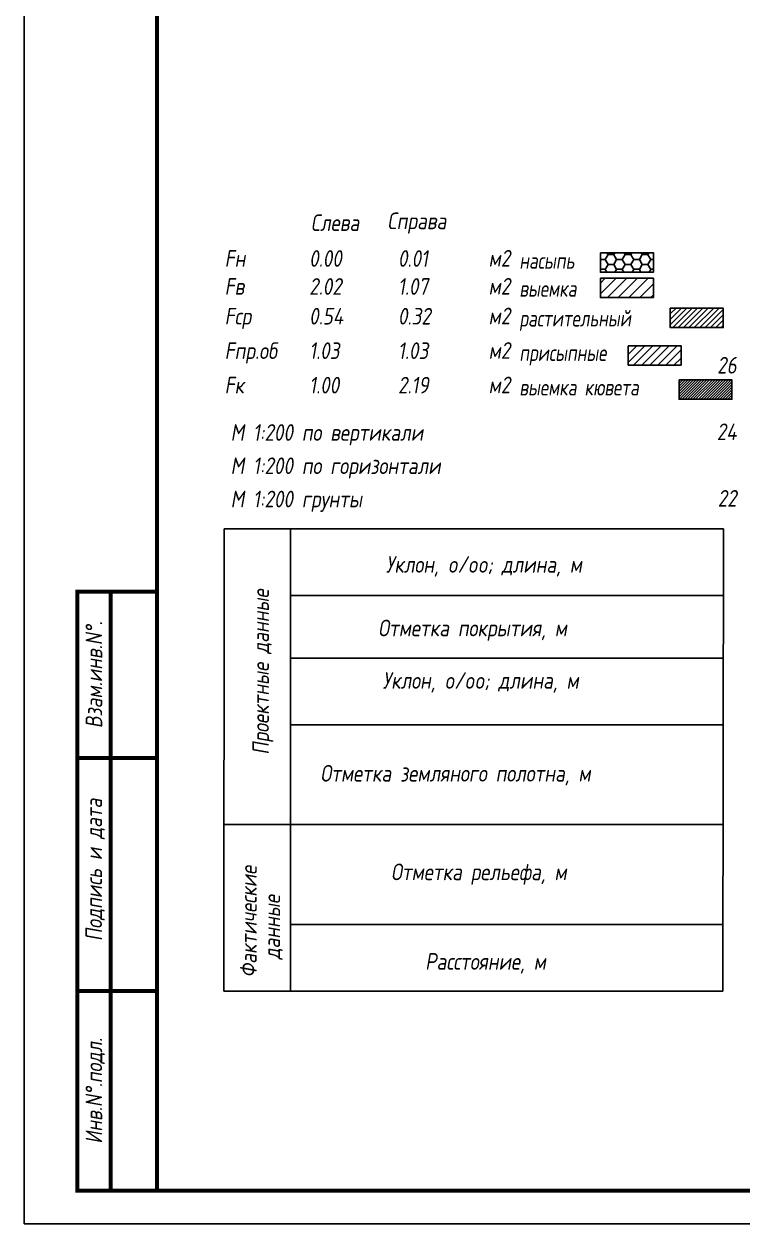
# Model space of a CAD drawing. Extents: x -717 to 1451, y -133302 to 233.
# Drawn here: x -30.1 to 78, y -94006.4 to -93826.2 of the extents above; entities that cross this region are included whole.
import ezdxf
from ezdxf.enums import TextEntityAlignment as Align

# ---------------------------------------------------------------- set-up
doc = ezdxf.new("R2010")
doc.units = 0
for name, color, linetype in [('Зарамочное оформление', 7, 'Continuous'), ('Линейка абсолютных высот', 7, 'Continuous'), ('Объем выемки', 7, 'Continuous'), ('Объем кюветов', 7, 'Continuous'), ('Объем насыпи', 7, 'Continuous'), ('Объем присыпных обочин', 7, 'Continuous'), ('Объем срезки растительного слоя', 7, 'Continuous'), ('Объём_2650', 7, 'Continuous'), ('Таблица', 7, 'Continuous')]:
    doc.layers.add(name, color=color, linetype=linetype)
for name, color, linetype, true_color in [('Объём_2563', 7, 'Continuous', 0xff8000), ('Объём_2570', 7, 'Continuous', 0x80ff00), ('Объём_2600', 7, 'Continuous', 0x808000), ('Объём_2620', 2, 'Continuous', 0xffff00)]:
    doc.layers.add(name, color=color, linetype=linetype, true_color=true_color)
doc.styles.add('М', font='romand.shx', dxfattribs={"width": 0.8, "oblique": 10, "height": 2.5})

# ---------------------------------------------------------------- blocks, each defined once
blk = doc.blocks.new('условные обозначения')
at = {"layer": 'Объём_2563'}
h = blk.add_hatch(dxfattribs=at)
h.set_pattern_fill('ANSI31', color=256, scale=0.3)
h.set_pattern_definition([(45, (-34.5, -100.5), (-0.673519, 0.673519), [])])
h.paths.add_polyline_path([(18.26, 7.53), (27.08, 7.53), (27.08, 4.62), (18.26, 4.62)])
at = {"layer": 'Объём_2570'}
h = blk.add_hatch(dxfattribs=at)
h.set_pattern_fill('ANSI31', color=3, scale=0.2)
h.set_pattern_definition([(45, (-32.9034, -100.5), (-0.4490128, 0.4490128), [])])
h.paths.add_polyline_path([(25.29, 13.16), (34.12, 13.16), (34.12, 10.25), (25.29, 10.25)])
at = {"layer": 'Объём_2600'}
h = blk.add_hatch(dxfattribs=at)
h.set_pattern_fill('ANSI31', color=6, scale=0.4)
h.set_pattern_definition([(45, (-34.5, -100.5), (-0.898026, 0.898026), [])])
h.paths.add_polyline_path([(13.63, 17.67), (22.46, 17.67), (22.46, 14.76), (13.63, 14.76)])
at = {"layer": 'Объём_2620'}
h = blk.add_hatch(dxfattribs=at)
h.set_pattern_fill('ANSI31', color=2, scale=0.1)
h.set_pattern_definition([(45, (-33.755, -100.5), (-0.2245064, 0.2245064), [])])
h.paths.add_polyline_path([(26.75, 2.41), (35.57, 2.41), (35.57, -0.5), (26.75, -0.5)])
at = {"layer": 'Объём_2650'}
h = blk.add_hatch(dxfattribs=at)
h.set_pattern_fill('HONEY', color=5, scale=0.3)
h.set_pattern_definition([(0, (-34.5, -100.5), (1.42875, 0.824889), [0.9525, -1.905]), (120, (-34.5, -100.5), (-1.42875, 0.824889), [0.9525, -1.905]), (60, (-34.5, -100.5), (3e-09, 1.6497784), [-1.905, 0.9525])])
h.paths.add_polyline_path([(13.63, 21.49), (22.46, 21.49), (22.46, 18.58), (13.63, 18.58)])
at = {"layer": 'Объём_2563'}
blk.add_lwpolyline([(18.26, 7.53), (27.08, 7.53), (27.08, 4.62), (18.26, 4.62)], close=True, dxfattribs=at)
at = {"layer": 'Объём_2620', "color": 2}
blk.add_lwpolyline([(26.75, 2.41), (35.57, 2.41), (35.57, -0.5), (26.75, -0.5)], close=True, dxfattribs=at)
at = {"layer": 'Объём_2650', "color": 5}
blk.add_lwpolyline([(13.63, 21.49), (22.46, 21.49), (22.46, 18.58), (13.63, 18.58)], close=True, dxfattribs=at)
at = {"layer": 'Объём_2650', "color": 6}
blk.add_lwpolyline([(13.63, 17.67), (22.46, 17.67), (22.46, 14.76), (13.63, 14.76)], close=True, dxfattribs=at)
at = {"layer": 'Объём_2650', "color": 3}
blk.add_lwpolyline([(25.29, 13.16), (34.12, 13.16), (34.12, 10.25), (25.29, 10.25)], close=True, dxfattribs=at)
at = {"layer": 'Объем насыпи', "color": 1, "style": 'М', "oblique": 10, "width": 0.8}
for s, p in [('насыпь', (0.09, 19.09)), ('выемка', (0.09, 14.89)), ('растительный', (0.09, 10.42)), ('присыпные', (0.09, 5.24)), ('выемка кювета', (0.09, 0.06))]:
    blk.add_text(s, height=2.5, dxfattribs=at).set_placement(p)

msp = doc.modelspace()

# ---------------------------------------------------------------- linework, layer by layer
at = {"layer": 'Таблица', "linetype": 'Continuous', "flags": 128}
for points in [[(0, -93902), (-0.054, -93971.421)], [(75, -93902), (0, -93902)], [(10, -93902), (10, -93971.421)], [(74.946, -93971.421), (75, -93902)], [(10, -93912), (75, -93912)], [(10, -93921.421), (75, -93921.421)], [(9.946, -93931.421), (74.946, -93931.421)], [(-0.054, -93946.421), (74.946, -93946.421)], [(9.946, -93961.421), (74.946, -93961.421)], [(-0.054, -93971.421), (74.946, -93971.421)]]:
    msp.add_lwpolyline(points, dxfattribs=at)

# ---------------------------------------------------------------- block references
at = {"layer": 'Объём_2570', "xscale": 0.9}
msp.add_blockref('условные обозначения', (44.274, -93882.021), dxfattribs=at)

# ---------------------------------------------------------------- texts
at = {"style": 'М', "oblique": 10, "width": 0.8}
msp.add_text('М 1:200 грунты', height=2.5, dxfattribs=at).set_placement((0.973, -93898.769))
at = {"layer": 'Линейка абсолютных высот', "style": 'М', "oblique": 10, "width": 0.8}
for s, p in [('26', (77, -93877.414)), ('24', (77, -93887.414)), ('22', (77, -93897.414))]:
    msp.add_text(s, height=2.5, dxfattribs=at).set_placement(p, align=Align.MIDDLE_RIGHT)
at = {"layer": 'Объем выемки', "style": 'М', "oblique": 10, "width": 0.8}
for s, p in [('Fв', (0.085, -93866.835)), ('2.02', (12.785, -93866.835)), ('1.07', (26.126, -93866.835)), ('м2', (39.731, -93866.802))]:
    msp.add_text(s, height=2.5, dxfattribs=at).set_placement(p)
at = {"layer": 'Объем кюветов', "style": 'М', "oblique": 10, "width": 0.8}
for s, p in [('Fк', (0.085, -93881.66)), ('1.00', (12.785, -93881.66)), ('2.19', (26.126, -93881.66)), ('м2', (39.731, -93881.627))]:
    msp.add_text(s, height=2.5, dxfattribs=at).set_placement(p)
at = {"layer": 'Объем насыпи', "style": 'М', "oblique": 10, "width": 0.8}
for s, p in [('Справа', (24.522, -93856.982)), ('Слева', (13.029, -93857.249)), ('Fн', (0.085, -93862.63)), ('0.00', (12.785, -93862.63)), ('0.01', (26.126, -93862.63)), ('м2', (39.731, -93862.597))]:
    msp.add_text(s, height=2.5, dxfattribs=at).set_placement(p)
at = {"layer": 'Объем присыпных обочин', "style": 'М', "oblique": 10, "width": 0.8}
for s, p in [('Fпр.об', (0.085, -93876.481)), ('1.03', (12.785, -93876.481)), ('1.03', (26.126, -93876.481)), ('м2', (39.731, -93876.448))]:
    msp.add_text(s, height=2.5, dxfattribs=at).set_placement(p)
at = {"layer": 'Объем срезки растительного слоя', "style": 'М', "oblique": 10, "width": 0.8}
for s, p in [('Fср', (0.085, -93871.303)), ('0.54', (12.785, -93871.303)), ('0.32', (26.126, -93871.303)), ('м2', (39.731, -93871.269))]:
    msp.add_text(s, height=2.5, dxfattribs=at).set_placement(p)
at = {"layer": 'Таблица', "style": 'М', "oblique": 10, "width": 0.8}
for s, p in [('М 1:200 по вертикали', (0.973, -93888.769)), ('М 1:200 по горизонтали', (0.973, -93893.769)), ('Уклон, o/oo; длина, м', (24.315, -93908.584)), ('Отметка покрытия, м', (23.148, -93918.139)), ('Уклон, o/oo; длина, м', (23.824, -93926.017)), ('Отметка земляного полотна, м', (14.462, -93939.965)), ('Отметка рельефа, м', (25.077, -93954.777)), ('Расстояние, м', (30.202, -93968.23))]:
    msp.add_text(s, height=2.5, dxfattribs=at).set_placement(p)
for s, p in [('Проектные данные ', (6.741, -93935.937)), ('Фактические ', (4.919, -93969.392)), ('данные', (8.425, -93966.687))]:
    msp.add_text(s, height=2.5, rotation=90, dxfattribs=at).set_placement(p)

# ---------------------------------------------------------------- wipeouts: each hides what was drawn before it
msp.add_wipeout([(-10.054, -93911.421), (-22.054, -93911.421), (-22.054, -94001.421), (-10.054, -94001.421)]).dxf.layer = 'Зарамочное оформление'

# ---------------------------------------------------------------- next in the draw order: linework, layer by layer
at = {"flags": 128}
msp.add_lwpolyline([(-30.054, -94006.421), (389.946, -94006.421), (389.946, -93709.421), (-30.054, -93709.421)], close=True, dxfattribs=at)
at = {"const_width": 0.6, "flags": 128}
msp.add_lwpolyline([(-10.054, -94001.421), (384.946, -94001.421), (384.946, -93714.421), (-10.054, -93714.421)], close=True, dxfattribs=at)
at = {"layer": 'Зарамочное оформление', "linetype": 'Continuous', "lineweight": -3, "const_width": 0.6, "flags": 128}
for points in [[(-10.054, -94001.421), (-22.054, -94001.421), (-22.054, -93911.421), (-10.054, -93911.421)], [(-17.054, -94001.421), (-17.054, -93911.421)], [(-22.054, -93936.421), (-10.054, -93936.421)], [(-22.054, -93971.421), (-10.054, -93971.421)]]:
    msp.add_lwpolyline(points, dxfattribs=at)

# ---------------------------------------------------------------- next in the draw order: texts
at = {"layer": 'Зарамочное оформление', "lineweight": 15, "style": 'М', "oblique": 10, "width": 0.8}
for s, p in [('Взам.инв.N%%d.', (-19.554, -93923.921)), ('Подпись и дата', (-19.572, -93953.227)), ('Инв.N%%d.подл.', (-19.554, -93986.421))]:
    msp.add_text(s, height=2.5, rotation=90, dxfattribs=at).set_placement(p, align=Align.MIDDLE_CENTER)

doc.saveas('drawing.dxf')
